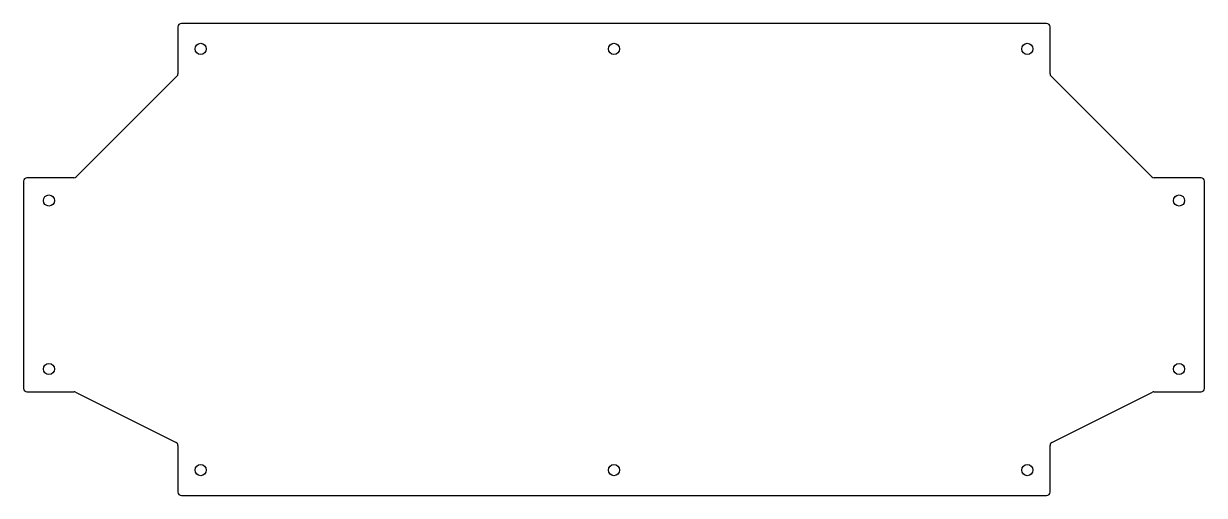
# Model space of a CAD drawing. Header units: inches. Extents: x -13.8 to 13.8, y -5.5 to 5.5.
import ezdxf

# ---------------------------------------------------------------- set-up
doc = ezdxf.new("R2010")
doc.units = ezdxf.units.IN
doc.layers.add('CUTOUTS', color=1, linetype='CONTINUOUS')
doc.layers.add('PERIMETER', color=5, linetype='CONTINUOUS')

msp = doc.modelspace()

# ---------------------------------------------------------------- linework, layer by layer
at = {"layer": 'CUTOUTS'}
for centre in [(-9.646, 4.921), (0, 4.921), (9.646, 4.921), (-13.189, 1.378), (13.189, 1.378), (-13.189, -2.559), (13.189, -2.559), (-9.646, -4.921), (0, -4.921), (9.646, -4.921)]:
    msp.add_circle(centre, 0.13, dxfattribs=at)
at = {"layer": 'PERIMETER'}
for p, q in [((-10.177, 5.433), (-10.177, 4.339)), ((10.098, 5.512), (-10.098, 5.512)), ((10.177, 4.339), (10.177, 5.433)), ((-10.2, 4.283), (-12.551, 1.933)), ((12.551, 1.933), (10.2, 4.283)), ((-13.78, 1.831), (-13.78, -3.012)), ((-12.607, 1.909), (-13.701, 1.909)), ((13.701, 1.909), (12.607, 1.909)), ((13.78, -3.012), (13.78, 1.831)), ((-13.701, -3.091), (-12.603, -3.091)), ((-12.568, -3.099), (-10.221, -4.272)), ((10.221, -4.272), (12.568, -3.099)), ((12.603, -3.091), (13.701, -3.091)), ((-10.177, -4.343), (-10.177, -5.433)), ((10.177, -5.433), (10.177, -4.343)), ((-10.098, -5.512), (10.098, -5.512))]:
    msp.add_line(p, q, dxfattribs=at)
for centre, start, end in [((-10.098, 5.433), 90, 180), ((10.098, 5.433), 0, 90), ((-10.256, 4.339), -45, 0), ((10.256, 4.339), 180, 225), ((-12.607, 1.988), 270, 315), ((12.607, 1.988), 225, 270), ((-13.701, 1.831), 90, 180), ((13.701, 1.831), 0, 90), ((-13.701, -3.012), 180, 270), ((13.701, -3.012), 270, 360), ((-12.603, -3.169), 63.4349, 90), ((12.603, -3.169), 90, 116.5651), ((-10.256, -4.343), 0, 63.4349), ((10.256, -4.343), 116.5651, 180), ((-10.098, -5.433), 180, 270), ((10.098, -5.433), -90, 0)]:
    msp.add_arc(centre, 0.0787, start, end, dxfattribs=at)

doc.saveas('drawing.dxf')
